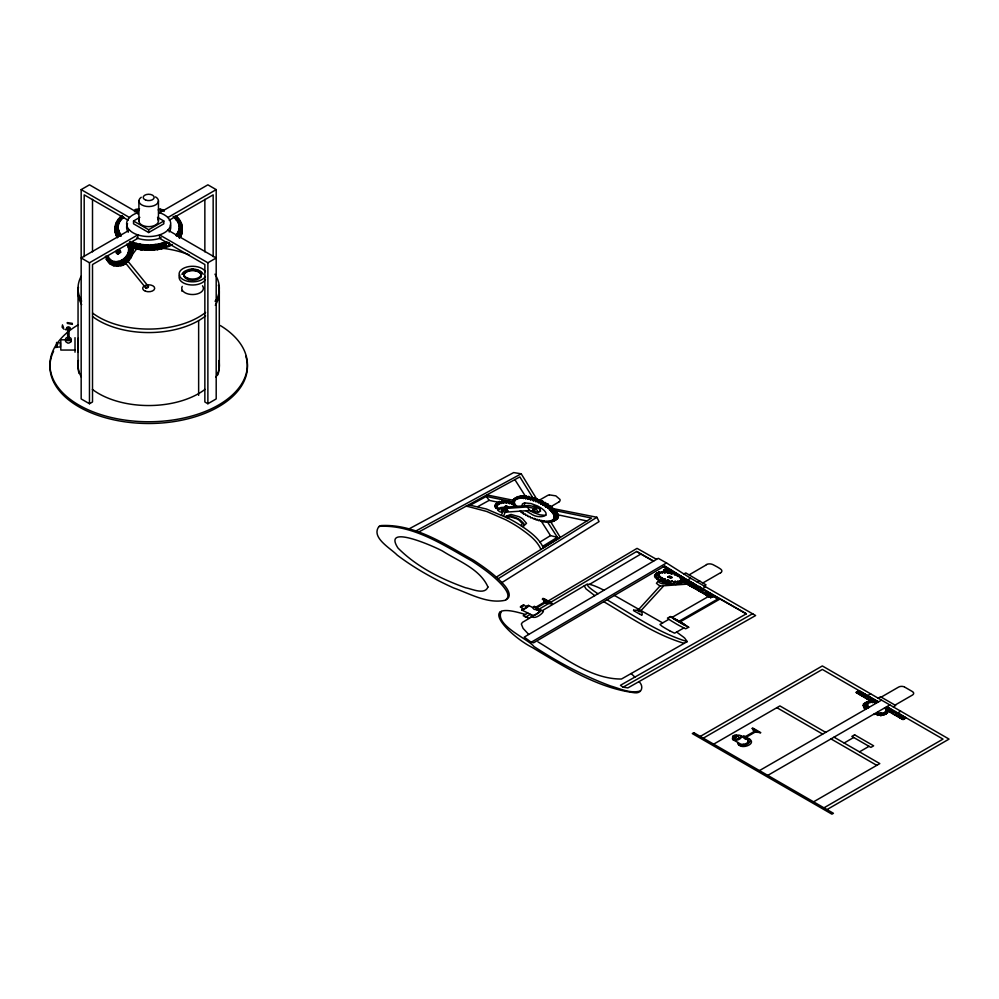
<?xml version="1.0" encoding="UTF-8"?>
<svg xmlns="http://www.w3.org/2000/svg" width="999" height="999" viewBox="0 0 999 999"><rect width="100%" height="100%" fill="white"/><g stroke="black" fill="none" stroke-linecap="round" stroke-linejoin="round"><path stroke-width="1.5" d="M78.059 290.784L78.034 366.496A70.642 40.784 0 0 0 79.083 373.489M158.454 220.916L158.454 200.911M78.147 347.54L78.147 352.197L78.297 338.149M540.134 509.977L539.922 509.278M543.406 611.488C541.495 614.984 532.942 620.429 531.368 615.409A11.001 6.356 0 0 1 531.705 615.047M69.043 328.609L67.632 328.609L69.043 328.521L69.043 339.011L67.67 338.986L69.043 339.011M62.9 325.911L63.574 327.884M661.65 581.068L662.399 582.267A6.506 3.759 0 0 0 663.111 582.654A8.217 4.745 0 0 0 665.396 583.391L668.656 583.666A1.636 0.937 0 0 0 669.218 583.329L671.028 581.343M544.555 601.997L544.842 601.036L542.27 599.15M523.538 605.232L523.526 605.257A7.817 4.508 0 0 1 521.253 606.768M545.429 602.085L544.967 601.111M520.541 606.967L520.604 606.843A7.842 4.533 0 0 1 522.827 605.431M526.023 510.751L526.848 511.351A33.029 19.068 0 0 0 530.906 513.736C537.937 519.318 554.607 516.783 540.684 507.804A33.192 19.156 0 0 0 537.375 505.919L531.106 503.571L525.124 502.947A3.784 2.185 0 0 0 522.277 504.208L522.115 505.956M513.099 501.935L512.262 501.76L511.988 503.484A2.735 1.573 0 0 1 511.401 504.133L512.075 504.42A4.933 2.847 0 0 1 514.26 504.058L514.41 503.646M516.283 505.444A5.994 3.459 0 0 0 513.861 505.469L514.123 504.832A6.256 3.609 0 0 1 515.172 504.932M512.075 504.42L512.599 503.134A4.371 2.522 0 0 1 513.536 502.897M511.938 501.673A3.759 2.173 0 0 0 510.202 502.322L509.59 503.583A3.759 2.173 0 0 1 511.413 502.959L512.262 501.76M503.121 509.253A4.108 2.373 0 0 1 506.293 509.54L507.48 510.789A1.648 0.949 0 0 1 506.905 511.288A2.847 1.636 0 0 1 505.419 511.613M503.608 515.946L505.744 510.901M509.59 503.583L508.878 503.421L509.453 502.072A2.847 1.648 0 0 0 509.29 501.073L508.616 500.961A2.922 1.686 0 0 0 507.467 501.848L506.131 503.071A3.559 2.06 0 0 0 505.182 502.022L505.756 500.736A3.559 2.06 0 0 1 506.643 501.785L507.492 501.86M508.928 503.346A2.835 1.636 0 0 0 508.753 502.347L509.29 501.073M506.93 503.134A2.91 1.686 0 0 1 508.041 502.247L508.616 500.961M524.637 503.021L524.425 504.433A11.114 6.419 0 0 0 524.912 505.756M501.486 514.96L503.521 510.139M504.757 507.217L505.531 506.206A1.748 1.011 0 0 1 507.217 506.443M506.131 503.071L506.618 501.785M504.17 502.41L504.72 501.136A2.66 1.536 0 0 1 505.007 500.724L505.706 500.736M504.445 501.773L503.833 501.81A4.683 2.71 0 0 0 502.297 500.899L501.66 502.172A4.708 2.722 0 0 1 503.296 503.084L504.12 503.034A2.685 1.548 0 0 1 504.47 501.985L505.007 500.724M503.284 503.084L503.833 501.81M501.523 503.321A3.059 1.773 0 0 1 501.048 502.247L502.26 500.886M501.136 502.11A5.894 3.397 0 0 0 499.3 501.51L498.663 502.809A5.819 3.359 0 0 1 500.786 503.484L501.111 502.747M498.151 509.815L498.126 508.479M499.013 503.783L498.813 504.233A6.394 3.696 0 0 0 496.466 503.821L497.04 502.547A6.419 3.709 0 0 1 498.314 502.697M495.154 505.144A6.156 3.559 0 0 1 497.577 505.244L497.739 504.87M662.025 581.118L662.637 582.242A6.881 3.971 0 0 0 665.571 583.291L668.306 583.591M679.657 621.578L671.241 616.858A7.905 4.558 0 0 0 670.516 616.558L667.444 618.094L669.879 619.979A96.94 55.969 0 0 0 671.328 620.903L676.71 624.138A180.095 103.971 0 0 0 679.582 625.749L685.052 628.533A5.844 3.372 0 0 0 685.701 628.783L688.736 627.235L679.432 621.216M498.876 508.728L498.464 508.441A5.857 3.384 0 0 1 496.116 508.466L496.241 507.18M495.404 505.606L494.93 506.643A5.22 3.009 0 0 1 497.177 506.418M496.466 503.821L497.04 502.547M495.079 505.307L496.203 503.846M670.167 616.608L687.774 626.985A6.281 3.634 0 0 0 688.411 627.235L688.673 627.285M537.949 641.882C562.862 656.693 590.884 679.27 621.478 679.02L687.225 641.62L684.652 638.061A73.864 42.645 0 0 0 683.353 636.987L676.673 632.08M741.146 737.512L740.396 738.486A7.118 4.108 0 0 1 738.199 739.76L736.101 740.247A3.322 1.923 0 0 1 733.179 739.847A3.322 1.923 0 0 1 732.542 738.161A5.332 3.072 0 0 1 732.841 737.474A1.748 1.011 0 0 1 732.754 736.513L732.879 736.251A3.496 2.023 0 0 1 734.315 735.426L734.74 735.314A1.748 1.011 0 0 1 736.613 735.439L738.661 736.675A1.748 1.011 0 0 1 738.86 737.712M748.251 741.62L747.502 742.594A7.118 4.108 0 0 1 745.304 743.868L743.206 744.342M750.037 741.533L748.563 743.268A10.202 5.894 0 0 1 746.465 744.48L742.894 745.404A4.708 2.722 0 0 1 738.748 744.842A4.708 2.722 0 0 1 737.849 742.444M62.5 324.85L62.113 327.197L63.849 329.146M733.041 736.5L733.104 736.4A2.847 1.648 0 0 1 734.565 735.564L734.74 735.514A1.449 0.837 0 0 1 736.613 736.563M735.002 737.462A2.847 1.648 0 0 1 736.413 736.65L736.488 736.525M736.763 736.65L736.65 736.775A3.496 2.023 0 0 1 735.214 737.599L735.002 737.662M738.923 737.737L738.736 737.974A3.496 2.023 0 0 1 737.299 738.81L736.675 738.948A1.698 0.987 0 0 1 735.014 738.785L732.966 737.549M523.763 605.207L526.96 606.83A9.515 5.495 0 0 1 524.475 608.466L523.576 608.866L520.354 606.955A9.865 5.694 0 0 1 522.802 605.357L523.726 604.957M659.877 580.394A2.01 1.161 0 0 0 658.341 580.831L659.04 582.305A6.693 3.859 0 0 0 659.565 582.642L660.626 583.166A11.001 6.344 0 0 0 663.011 583.928L671.353 583.828M124.176 261.151L125.986 258.778M131.418 251.636L135.939 245.679M118.232 264.36A5.145 4.096 -39.1 0 0 125.812 263.162L137.675 247.552M70.717 341.845L69.218 342.932A2.423 2.248 0.1 0 1 67.695 343.007L66.109 341.983A2.647 1.311 25.6 0 1 66.059 340.11M603.97 590.247C588.174 582.042 579.32 581.555 597.964 593.768M655.107 574.837L656.842 572.852A11.376 6.568 0 0 0 659.328 573.913M654.52 575.799L656.268 573.826A10.002 5.782 0 0 1 659.14 574.238M658.016 572.802L659.24 571.903A12.637 7.305 0 0 1 661.962 572.864L662.699 572.789M659.165 575.137A4.92 2.835 0 0 0 659.278 575.374A6.319 3.646 0 0 0 656.743 575.299L655.257 577.659A12.175 7.03 0 0 0 657.517 578.159M655.257 577.659L657.017 575.674A11.763 6.793 0 0 0 659.989 576.273L660.464 576.685M660.963 572.439L662.374 571.665A10.202 5.882 0 0 1 664.622 572.764L665.534 572.827A2.173 1.249 0 0 1 665.297 571.84M658.828 575.324L659.128 574.987A12.937 7.468 0 0 1 656.256 574.113L654.507 576.098A12.2 7.043 0 0 0 654.932 576.261L655.681 576.523M659.065 577.372L656.768 579.008L659.065 577.372A8.492 4.908 0 0 0 661.862 577.647L662.612 578.046A1.836 1.061 0 0 0 661.588 578.508M664.56 572.739L665.933 571.915L668.781 573.264M658.416 580.856L656.43 583.279L658.778 585.202A10.852 6.269 0 0 0 661.163 585.963L687.699 584.103L692.195 586.813M657.292 579.37L657.255 579.345A8.404 4.858 0 0 0 660.077 579.632L661.862 577.634M661.613 578.521L659.69 580.706L660.426 581.056A4.833 2.797 0 0 0 662.762 580.956L663.673 581.293M660.426 581.056L662.225 579.058L661.575 578.758M662.737 580.931L664.535 578.945L665.484 579.308M665.346 579.432L663.548 581.418A1.948 1.124 0 0 0 663.511 582.242L664.347 582.529A2.41 1.386 0 0 0 666.008 582.067L667.007 582.33A3.596 2.073 0 0 0 667.782 583.441C668.456 580.494 672.777 581.356 668.656 583.666M663.486 582.242L665.284 580.257A1.936 1.111 0 0 1 665.309 579.42M637.587 610.651L660.264 585.726M668.144 577.06L668.543 576.773A2.273 1.311 0 0 0 670.379 577.459M664.347 582.529L666.158 580.544A2.398 1.386 0 0 0 667.819 580.094L668.818 580.357L666.808 582.642M667.769 580.057L666.021 582.067M640.172 611.525L663.286 586.301M669.705 582.917L672.252 581.056L671.278 580.894A1.611 0.924 0 0 1 670.429 581.718M670.429 583.029L670.379 583.029A6.806 3.934 0 0 0 672.065 584.215L674.725 582.355A2.398 1.386 0 0 0 674.475 581.331L675.449 581.368L674.837 582.03M674.725 582.355L672.04 584.228M677.759 581.605L678.096 581.243A12.75 7.355 0 0 0 680.856 582.217L681.368 582.092A8.442 4.87 0 0 0 679.445 580.931A3.284 1.898 0 0 0 679.919 580.706A12.338 7.118 0 0 0 682.854 581.43M673.738 583.416A10.589 6.106 0 0 0 675.936 584.465L678.483 582.492A4.845 2.797 0 0 0 677.322 581.343L677.834 581.281M678.483 582.492L675.923 584.477M677.384 583.666A12.975 7.492 0 0 0 679.02 584.178L680.856 582.217M681.368 582.092L679.083 584.165M682.804 581.031L683.578 580.207A9.528 5.507 0 0 1 680.769 579.807M678.084 575.611A1.686 0.974 0 0 1 677.16 576.023L677.859 576.411A7.168 4.146 0 0 1 679.72 576.56L680.656 575.998L686.263 579.245L680.294 583.241M505.993 599.75C511.026 595.566 505.207 588.873 502.247 585.277C493.556 575.686 482.879 568.181 472.127 561.113C443.843 545.317 413.161 524.575 379.595 526.323A6.806 3.934 0 0 0 378.808 526.685C370.941 537.649 390.559 548.226 397.215 555.119C414.597 568.256 433.728 578.97 453.571 587.924C469.655 593.568 487.175 603.983 504.807 600.349A6.706 3.871 0 0 0 505.993 599.75C512.874 596.403 507.142 588.099 503.621 584.403C494.98 574.812 484.328 567.307 473.588 560.239C445.317 544.43 414.573 523.701 381.006 525.586A6.943 4.008 0 0 0 380.207 525.949L378.808 526.685M687.225 641.62C659.14 633.041 632.742 614.897 607.03 599.8M538.449 612.487L538.186 612.699A23.739 13.699 0 0 1 535.414 614.472L533.566 615.322A2.597 1.498 0 0 1 532.867 615.509L521.703 609.989L522.152 609.115A12.912 7.455 0 0 1 522.652 608.666M584.228 585.876L586.001 588.873L594.767 595.654M523.576 526.048L523.926 523.613L520.317 520.092A28.359 16.371 0 0 0 516.72 518.019L510.564 515.946L506.306 516.146L511.026 514.423L519.005 516.695A27.997 16.159 0 0 1 522.589 518.768L526.535 523.326L523.576 526.048A2.585 1.498 0 0 1 522.202 526.436M525.349 614.497C475.387 598.701 506.68 634.34 532.33 647.527C564.085 666.545 597.315 688.074 634.752 692.782C642.207 693.731 643.955 685.739 638.923 681.655M501.298 611.475C494.13 624.999 527.959 638.811 534.003 646.553C558.116 662.262 583.678 675.998 610.701 686.001C620.154 688.686 630.419 693.83 640.359 691.008M501.948 582.542L599.05 521.603L596.915 517.27L551.972 508.379A11.301 6.531 0 0 1 553.946 508.778L551.96 510.576A3.047 1.761 0 0 1 550.724 510.876L550.749 510.914M498.101 578.758L596.915 517.27M543.306 547.789L560.214 537.312L550.736 521.878M496.303 577.11L591.545 518.069L555.819 510.714L553.471 512.187A3.946 2.273 0 0 1 552.035 512.337L552.322 512.712A16.833 9.715 0 0 1 554.408 513.374L557.042 512.325L554.408 513.374M542.707 546.328L557.367 537.275L547.427 521.84A21.791 12.587 0 0 1 546.303 521.103L545.929 521.078A8.666 5.007 0 0 1 546.341 522.077L547.09 521.628M540.034 542.032L550.499 535.614L557.367 537.275M552.922 521.291L552.122 521.778A16.508 9.528 0 0 0 550.911 520.654M557.667 518.593L555.344 519.992A17.42 10.052 0 0 1 553.309 519.305M557.005 519.23L553.558 521.291A18.919 10.927 0 0 0 552.147 520.167M558.354 515.209L555.993 516.62A9.503 5.482 0 0 1 554.12 516.321M548.051 522.165L551.186 521.603M558.478 516.483L556.131 517.894A12.1 6.993 0 0 1 554.17 517.457M558.241 517.619L555.919 519.018A14.81 8.554 0 0 1 553.896 518.456M554.308 515.159L553.871 515.409A21.129 12.2 0 0 1 555.919 516.296L558.266 514.885L586.9 520.954M546.328 522.077L545.791 522.027A20.742 11.976 0 0 1 544.255 520.941L543.718 520.866A6.494 3.746 0 0 1 544.03 521.803L544.78 521.341M557.879 513.811L555.506 515.234A7.205 4.158 0 0 1 553.746 515.084M554.532 516.408L554.158 516.633A22.303 12.875 0 0 1 556.131 517.594L558.478 516.183L557.592 515.734M756.543 732.017L753.758 731.093M554.67 513.748A5.332 3.072 0 0 1 553.046 513.748L553.796 513.786M542.37 520.866L541.333 521.291L550.499 535.614M555.806 510.689L553.146 511.8A14.136 8.154 0 0 0 551.098 511.263L550.961 511.126M552.322 512.712L553.084 512.262M541.296 521.278L540.958 521.203A16.434 9.49 0 0 1 539.785 520.117L539.185 519.955A3.447 1.998 0 0 1 539.023 520.716L539.872 520.204M535.589 607.33L544.467 602.072M527.772 613.061L523.239 615.746L529.22 618.369M536.625 607.904L545.504 602.647M549.9 602.946L547.027 601.573L547.827 601.186M548.439 600.824L637.062 548.364L656.53 559.353M552.072 507.142A8.779 5.07 0 0 0 550.199 506.893L547.677 508.216A8.804 5.082 0 0 1 549.662 508.566L552.522 507.504L549.937 509.09A2.66 1.536 0 0 1 549.138 509.403L549.55 509.765A11.389 6.568 0 0 1 551.548 510.189L553.958 508.766M538.436 520.554L538.436 520.554A13.836 7.98 0 0 1 537.412 519.468L536.401 519.917A2.61 1.511 0 0 0 536.8 519.28L536.85 519.293M551.098 511.263L553.483 509.852A14.011 8.092 0 0 1 555.531 510.389M551.236 603.896L545.929 602.834M536.688 609.69L538.236 608.678A5.832 3.372 0 0 0 537.499 608.054L537.037 607.729M525.387 617.282L530.332 614.348M537.674 610.014L549.025 603.296M542.857 598.401A2.473 1.424 0 0 1 543.656 598.601L550.736 602.272L636.65 551.473L653.583 561.088M531.855 616.808L522.44 622.377L521.341 624.038L523.076 628.371L528.746 634.452M542.257 610.676L587.225 584.103M589.622 584.303L640.871 554.045L653.433 561.176M520.966 525.624L522.377 523.638L519.243 520.292A22.852 13.187 0 0 0 516.346 518.643L510.501 516.833L507.055 517.644M549.575 509.79L551.972 508.379M505.169 512.2L529.67 510.501L538.386 512.362L540.609 511.051L538.361 507.43L528.833 505.469L501.71 507.442A4.346 2.51 0 0 0 500.549 507.617L499.425 508.079A2.285 1.324 0 0 0 498.926 508.616L498.339 509.977A2.273 1.311 0 0 1 498.826 509.428L499.75 509.028A4.246 2.448 0 0 1 501.123 508.803L527.347 506.918L536.101 508.741L538.361 507.43M543.631 502.697L543.006 502.372A5.544 3.197 0 0 0 542.969 501.411L542.332 501.098A2.91 1.673 0 0 0 541.158 501.448L538.611 502.797A2.86 1.648 0 0 1 539.897 502.497L540.546 502.822A5.532 3.197 0 0 1 540.596 503.771L543.631 502.697A3.646 2.098 0 0 1 545.029 502.485L545.641 502.834A4.108 2.373 0 0 1 545.417 503.683L542.981 505.082L545.991 504.033A4.87 2.81 0 0 1 547.577 503.983L548.164 504.345L545.741 505.756A3.122 1.798 0 0 1 545.242 506.481L545.779 506.843A6.593 3.809 0 0 1 547.527 506.955L550.474 505.919A2.735 1.573 0 0 1 549.912 506.418M550.474 505.919L547.677 508.216M550.474 506.918L558.678 502.11M666.508 562.949L658.279 558.329L524.238 637.1L531.181 642.245L666.508 562.949L690.646 578.259L755.631 615.534L627.896 687.899L623.101 687.175L620.454 685.289L746.403 613.773L704.932 590.122M545.304 506.53L548.201 505.444A6.593 3.809 0 0 1 549.937 505.544M545.779 506.843L548.201 505.444M667.432 572.365L663.536 570.254L666.733 568.381M663.523 570.242L667.357 568.681M667.394 568.656L664.16 570.554L666.033 571.64M666.046 571.753C662.674 570.154 664.098 570.479 667.582 568.756C662.749 574.562 665.009 568.106 669.53 569.817M669.567 569.805L666.308 571.715L667.832 572.614M680.619 576.023L669.929 569.992L666.658 571.903L665.222 571.128M668.718 573.089L667.906 572.602L671.191 570.691M671.628 570.928L667.906 572.602M670.816 573.126L673.151 571.765M671.078 573.563L673.663 572.052M675.399 573.026L673.751 573.651A2.26 1.299 0 0 0 672.077 574.05L671.116 573.788M675.986 573.351L674.7 574.1A1.511 0.874 0 0 1 674.362 574.812L675.274 575.162A3.996 2.31 0 0 1 676.922 575.049M542.994 505.094A4.071 2.348 0 0 0 543.206 504.245L545.641 502.834M543.581 505.444L543.468 505.369A4.845 2.797 0 0 1 545.154 505.394L547.652 504.02M676.885 575.024L677.921 574.45M677.846 575.224L678.558 574.812M679.12 576.485L680.257 575.824M683.915 573.988L685.764 572.914L706.043 584.865L703.97 586.051M681.343 576.386L679.782 577.772A12.013 6.931 0 0 1 682.367 578.271L683.578 577.659M681.505 578.059L682.829 577.285M689.173 574.837L706.643 564.685M682.042 579.383L684.303 578.071M683.566 579.994L685.551 578.833M540.584 503.771L543.006 502.372M541.208 504.095L541.171 504.083A3.609 2.085 0 0 1 542.594 503.896L545.104 502.522M685.764 582.817L689.085 580.869L686.625 579.408L683.266 581.356L690.596 585.601M684.003 581.78L687.362 579.832M687.649 580.007L690.646 578.259M685.014 582.392L688.448 580.494M686.375 583.141L689.735 581.193L693.88 583.616M687.125 583.578L690.484 581.63M687.849 584.028L691.196 582.092M692.007 582.554C685.476 584.515 690.109 586.201 692.856 583.004M690.234 585.377L693.593 583.428M697.277 582.092L699.65 580.719M689.672 585.189L691.258 586.113L694.742 584.14L696.653 585.214L693.306 587.15L690.684 585.664L694.03 583.728L694.742 584.14M692.582 586.738L695.941 584.79M863.561 703.908L867.244 701.673A4.333 2.498 0 0 1 867.669 701.523A10.49 6.056 0 0 1 869.954 702.672A4.221 2.435 0 0 1 870.566 702.559A6.581 3.796 0 0 1 869.617 701.173L868.481 701.847M862.936 705.394L865.371 703.983A5.944 3.434 0 0 1 867.719 704.445M868.418 703.321L868.768 703.109A9.241 5.332 0 0 1 867.232 701.673M867.382 704.32L867.856 704.045A10.627 6.131 0 0 1 865.771 702.772L863.336 704.183A10.327 5.969 0 0 0 864.085 704.72M871.553 701.985L875.698 700.249M865.871 705.856L863.66 707.654L865.896 705.906A3.447 1.986 0 0 1 867.894 705.868L867.107 705.756M873.426 701.423A8.267 4.77 0 0 1 874.799 702.821L877.896 701.51M868.918 707.404L866.096 708.341A7.667 4.421 0 0 1 863.673 707.642M864.972 709.278L867.569 707.754A2.085 1.199 0 0 1 868.868 707.442M873.85 714.235L877.247 713.323A2.26 1.311 0 0 0 877.784 712.362M877.247 713.323L874.113 714.522M876.248 713.973L878.683 712.562A8.267 4.77 0 0 0 880.032 713.973L880.731 714.085L877.634 715.396A8.267 4.77 0 0 1 876.223 713.973M880.731 713.236L881.318 712.899A10.302 5.944 0 0 0 883.228 714.248L883.815 714.223A6.581 3.796 0 0 0 882.866 712.849A4.221 2.435 0 0 0 883.491 712.724A10.49 6.056 0 0 0 885.776 713.873A4.333 2.498 0 0 0 886.213 713.723L887.462 712.899A8.729 5.032 0 0 1 885.027 712.05L884.964 712.087M877.634 715.396L880.019 713.973M886.4 710.252L889.634 708.291M886.937 712.075L888.086 711.413A5.944 3.434 0 0 1 885.738 710.951M879.47 714.822A10.714 6.181 0 0 0 880.781 715.659L883.216 714.248M883.815 714.223L880.818 715.659M882.604 714.984L885.788 713.873M886.213 713.723L883.778 715.122A4.333 2.498 0 0 1 883.353 715.284L883.353 715.284M129.495 230.082L81.169 257.979L89.473 262.774L137.8 234.877L137.8 238.374L92.507 264.523L92.507 401.985L89.473 403.733L81.169 398.926L81.169 189.623L89.473 184.827L137.8 212.725L137.8 214.036M157.517 217.357L163.824 221.004L163.824 223.801L148.676 232.542L133.529 223.801L133.529 221.004L139.848 217.357M159.565 212.725L207.879 184.827L216.196 189.623L216.196 398.926L207.879 403.733L204.857 401.985L204.857 264.523L159.565 238.374L159.565 234.877L207.879 262.774L216.196 257.979L167.869 230.082M167.869 217.52L216.196 189.623M133.529 221.004L148.676 229.745L163.824 221.004M169.206 220.242L213.162 194.855L213.162 256.643M538.561 500.312L535.526 501.473L536.138 501.723A2.572 1.486 0 0 1 537.112 501.223L537.737 501.498A7.492 4.321 0 0 1 538.099 502.559L541.158 501.461M539.935 502.522L542.332 501.098M540.546 502.822L542.981 501.411M697.477 585.739L693.443 587.262L694.143 587.674C696.091 582.792 706.593 589.835 699.05 590.509L693.806 587.986M702.996 582.892L720.554 572.739M694.143 587.674L695.566 588.473L698.913 586.525M696.253 588.873L699.612 586.95M695.566 588.473L696.765 589.198L700.099 587.275M696.852 589.248L698.401 590.122L701.748 588.186M698.925 590.446L705.569 587.025M701.635 592.02L700.911 591.62L704.382 589.747L704.969 590.097L701.498 591.945L703.97 593.394L707.292 591.47M703.97 593.394L703.333 593.044L706.755 591.158M700.274 736.413L822.339 665.946L949.05 739.098L826.985 809.577M703.296 738.161L822.339 669.43L859.689 691.008L856.518 692.844L859.277 690.759M713.673 744.155L779.907 705.918L825.698 732.367M742.257 736.65L743.768 735.776L747.751 738.074L745.966 739.123M754.282 730.706L753.683 731.056L752.172 728.358M745.279 736.65L754.32 731.43M746.253 737.212L755.306 731.992M855.868 692.457L859.04 690.621M860.576 691.508L856.692 692.944L859.877 691.108L861.787 692.22L858.616 694.055L857.654 693.493L860.826 691.658M858.953 694.243L862.137 692.407M860.164 694.942L863.348 693.106M860.589 695.192L863.76 693.356M862.025 696.016L865.196 694.18M862.512 696.303L865.683 694.467M864.16 697.252L867.332 695.416M867.631 695.591L870.653 693.843M864.709 697.564L867.881 695.729M866.52 698.613L869.704 696.79M867.132 698.963L870.304 697.127M869.754 700.474L872.926 698.651M871.228 701.323L874.4 699.5M875.024 699.862L871.79 701.66L869.105 700.112L872.289 698.276L878.521 701.872M878.121 698.151L880.544 696.753L895.691 705.494L893.268 706.892M881.205 697.127L898.601 687.087A4.283 2.473 0 0 1 904.058 686.8M874.487 702.409L876.96 700.973M876.348 702.11L877.634 701.36M759.477 770.591L881.543 700.124M767.781 775.386L889.847 704.919M884.59 708.041L887.449 707.03M885.339 708.528L887.549 707.255M886.288 708.766L888.373 707.554M895.029 705.107L912.412 695.067A4.283 2.473 0 0 0 912.924 691.92M887.124 710.514L890.309 708.678L887.187 710.551M890.933 709.04L887.761 710.876L886.538 710.177M889.222 711.725L892.407 709.889M891.845 713.236L895.029 711.4M892.444 713.586L895.628 711.75M844.13 743.006L853.695 737.474M894.28 714.635L897.452 712.799M897.701 712.949L900.723 711.201M894.829 714.959L898.001 713.124M896.465 715.908L899.649 714.073M896.952 716.183L900.136 714.347M898.401 717.02L901.573 715.184M898.813 717.257L901.985 715.421M900.024 717.956L903.196 716.121M906.068 717.769L902.459 719.367L905.643 717.532L943.006 739.098L823.963 807.829M902.971 719.655L906.293 717.906M859.477 751.86L869.043 746.328M813.586 801.835L879.807 763.598L834.003 737.162M536.538 501.473L540.222 500.112A7.468 4.308 0 0 1 540.521 501.161M539.797 499.937L547.327 495.616A4.808 2.772 0 0 1 549.075 494.967M537.787 501.523L540.222 500.112M708.865 592.419C698.913 592.482 712.324 600.062 714.21 595.791M703.333 593.044C705.007 595.891 709.302 591.296 712.087 594.38L708.803 596.266L710.926 597.639L706.256 594.792M707.367 595.404L710.639 593.493M711.051 593.781L707.304 595.392M668.893 619.305L659.952 624.45L661.8 626.073A98.988 57.155 0 0 0 669.58 630.694M672.215 617.307L708.591 596.391M709.889 596.94C716.583 591.758 710.439 597.077 708.279 596.028M746.228 613.873L713.348 595.204L710.102 597.065L708.653 596.353M713.973 595.604L710.739 597.464L708.778 596.428L709.765 597.04M532.829 498.339A15.147 8.754 0 0 0 531.78 497.152L529.258 498.513A15.297 8.829 0 0 1 530.394 499.725L531.006 499.9A3.372 1.948 0 0 1 531.443 499.138L532.08 499.35A12.55 7.243 0 0 1 532.954 500.511L535.764 499.263M533.603 500.749A2.76 1.598 0 0 1 534.265 500.112L537.4 498.963A9.815 5.669 0 0 1 537.962 500.074M534.365 500.137L537.4 498.963M679.258 621.116L717.944 598.925L713.523 596.191M680.356 621.753L720.042 599M683.84 627.984L674.712 633.129A3.921 2.26 0 0 1 674.025 632.916L669.542 630.719M530.432 499.737L534.565 497.964A12.45 7.18 0 0 1 535.377 499.125M532.13 499.363L534.565 497.964M530.169 497.527A17.383 10.04 0 0 0 529.52 496.903L528.459 496.403L526.61 497.889A17.895 10.327 0 0 1 527.922 499.1L528.508 499.238A4.471 2.585 0 0 1 528.683 498.364L531.78 497.152M527.959 499.1L528.558 498.726M521.728 497.24A21.691 12.525 0 0 1 523.351 498.389L523.751 498.164M527.572 496.915L525.949 496.016L524.1 497.465A20.092 11.601 0 0 1 525.561 498.651L526.048 498.376M526.66 497.902L529.083 496.528M623.101 687.175L752.759 613.648M514.46 502.272A22.178 12.812 0 0 1 513.536 501.785L512.674 502.172A10.052 5.794 0 0 1 514.46 502.559M521.678 498.114L521.79 498.314A10.577 6.106 0 0 1 521.191 497.215L523.613 495.841L525.087 496.503M524.15 495.866L521.266 497.215M513.773 503.009L512.986 503.459A7.68 4.433 0 0 1 514.672 503.696M524.1 497.465L526.535 496.091M518.106 496.528L514.722 498.314A20.055 11.576 0 0 1 516.67 499.175M514.56 498.576L513.711 499.05A17.895 10.327 0 0 1 515.671 499.812M518.344 498.626L518.256 498.551A15.784 9.116 0 0 1 517.257 497.452L520.691 496.341M513.848 499.5L513.036 499.95A15.347 8.866 0 0 1 514.96 500.586M517.307 497.452L520.092 496.028M512.687 500.998L513.474 500.561M517.669 497.39L517.644 497.39A22.49 12.987 0 0 1 519.517 498.426L519.93 498.376A13.249 7.642 0 0 1 519.093 497.24L521.515 495.879L522.789 496.316M519.155 497.227L522.002 495.854M477.909 506.568L489.173 500.362L498.476 502.322M470.442 505.082L486.301 496.428L508.491 500.986M418.306 532.255L519.855 476.898L533.091 498.214M415.484 531.218L521.216 473.801L536.563 498.801M408.853 528.995L513.673 472.577L521.216 473.801M499.038 504.12L499.35 503.983A4.008 2.31 0 0 1 498.164 502.972M67.632 328.609L67.67 338.986M671.216 577.547L670.379 577.572M668.656 576.535L669.58 576.485M538.723 610.551L539.485 610.252A4.495 2.597 0 0 1 540.309 610.014L543.294 611.201M533.179 509.365L534.952 510.114M498.663 502.809L499.3 501.51M684.19 643.344C655.344 634.889 629.645 616.883 603.771 601.698M500.786 503.496L501.51 503.334M736.413 736.625A2.847 1.648 0 0 1 734.964 737.462L734.59 737.749A1.698 0.987 0 0 1 732.929 737.574M641.97 615.122L641.383 614.947A18.606 10.739 0 0 1 640.059 614.323M503.134 509.253L501.86 509.715A1.711 0.987 0 0 0 501.486 510.214M536.475 609.752L534.04 609.303L532.542 607.679M533.404 506.418L535.264 506.53A7.018 4.058 0 0 1 536.513 506.918L537.162 507.192M531.63 616.445L531.068 616.408M666.47 582.742L664.847 582.529M549.5 494.892L555.844 495.866L559.977 499.438A5.295 3.059 0 0 1 558.741 502.135M528.446 605.444L532.479 607.355L534.228 606.455M538.149 608.803L538.111 608.803A3.197 1.848 0 0 1 537.162 608.503L536.95 608.428A14.186 8.192 0 0 1 534.727 607.205A4.633 2.672 0 0 1 534.003 606.63L534.015 606.618M755.406 731.518L757.254 731.305M755.581 731.992L757.979 731.718M681.53 582.879L685.102 582.554M67.195 322.59L72.39 323.376M67.308 323.426L72.427 324.375M869.642 701.173L870.241 701.148A10.302 5.944 0 0 1 872.152 702.484L872.914 702.534M505.307 511.875L507.467 511.263A1.686 0.974 0 0 0 507.729 510.589L507.692 510.464M521.328 498.314L521.353 498.314A22.515 12.999 0 0 0 519.58 497.215M677.759 582.504L677.809 582.504A10.514 6.069 0 0 1 675.436 581.368M504.458 501.998L505.107 502.01M548.451 522.165L548.476 522.165A11.176 6.456 0 0 0 547.702 521.116L548.164 521.091A22.403 12.937 0 0 0 548.601 521.353L549.275 521.74M66.483 339.81L60.802 339.81L60.802 350.05L75.012 350.05M881.268 712.899L880.594 712.861A3.921 2.26 0 0 1 880.768 714.085M757.279 731.805L758.229 731.867M756.168 732.23L759.203 732.429M523.339 498.389L523.888 498.439A8.142 4.695 0 0 1 523.513 497.39M673.863 582.255L673.925 582.255A6.868 3.959 0 0 1 672.227 581.068M508.029 502.235L508.766 502.347M468.581 504.845L486.401 509.015L509.178 518.731A156.793 90.522 0 0 1 520.017 525.012C528.946 531.143 538.898 537.649 543.369 547.939M546.915 602.459L546.965 602.472A5.12 2.96 0 0 0 546.191 601.972L545.529 601.435M546.54 602.934L549.338 603.346M551.947 603.433L544.83 599.65M546.828 602.572L546.653 602.522A7.18 4.146 0 0 1 545.491 601.947M633.616 610.227L633.641 610.239A2.56 1.474 0 0 1 634.14 610.401M525.549 498.651L526.148 498.751A6.069 3.509 0 0 1 526.023 497.777M543.943 521.79L543.581 521.728A18.806 10.864 0 0 1 542.082 520.604L541.508 520.491M666.308 571.99L668.393 573.201L667.757 573.089A6.556 3.784 0 0 0 666.183 571.965L665.184 571.316M486.825 494.905L512.949 500.212M509.415 502.147L510.227 502.335M509.365 501.173L511.85 501.685M878.633 712.549L877.934 712.387M874.824 702.834L875.636 703.034A2.26 1.311 0 0 1 876.16 702.06M531.181 642.245L533.603 642.782L664.735 565.996L683.653 577.709M670.379 572.727L669.555 572.539A1.486 0.862 0 0 0 668.781 573.264M521.728 610.002L522.027 610.002A2.76 1.586 0 0 0 522.702 609.815L524.537 608.965A26.299 15.185 0 0 0 527.335 607.167L527.609 606.967A13.611 7.855 0 0 0 528.346 606.331L528.846 605.531M671.178 573.813L671.241 573.826A3.422 1.973 0 0 0 670.341 572.739M511.401 502.947L512.05 503.146M70.43 339.947L70.604 339.997A2.647 1.523 -27.3 0 1 70.904 341.858M666.158 580.544L665.346 580.282M532.942 500.511L533.603 500.749M556.143 512.862L557.704 513.474L555.332 514.885A19.243 11.114 0 0 0 553.259 514.098M535.014 518.668L534.977 518.656A11.201 6.469 0 0 0 535.776 519.705M534.865 518.618L533.903 518.906A2.198 1.274 0 0 0 534.39 518.444L534.44 518.469M533.179 518.756L533.179 518.756A8.741 5.045 0 0 1 532.592 517.757L532.417 517.669M557.03 514.323L558.266 514.885M531.068 517.869L531.143 517.907A2.135 1.236 0 0 0 531.755 517.657M530.606 517.669L530.569 517.657A6.581 3.796 0 0 1 530.207 516.72L530.069 516.645M518.831 496.578L516.046 497.764A21.641 12.5 0 0 1 517.969 498.713M528.346 516.608L528.546 516.695A2.41 1.386 0 0 0 529.632 516.433M547.552 602.522L545.616 601.635M528.009 516.433L527.971 516.421A4.833 2.785 0 0 1 527.897 515.571L527.897 515.571M640.059 614.335L634.889 611.363A16.021 9.253 0 0 1 633.653 610.476L633.528 610.302M688.661 585.039L687.886 584.665M691.133 586.475L689.922 585.776M514.248 504.045L514.747 504.32A3.209 1.848 0 0 1 513.386 505.119L513.836 505.444M536.85 609.59L539.585 611.001L539.16 611.85A12.375 7.143 0 0 1 538.449 612.487M614.435 595.454L662.649 622.901M527.36 515.284L527.36 515.284A3.097 1.786 0 0 1 526.098 515.422L525.949 515.347M512.837 502.534L512.949 502.597A21.404 12.363 0 0 0 514.585 503.396M547.027 601.573L544.043 599.75A4.995 2.885 0 0 1 543.044 598.913A5.757 3.322 0 0 1 543.556 599.138L544.043 599.75M688.149 584.765L689.797 585.701M542.594 503.896L543.219 504.245M702.547 588.711L704.382 589.747M514.635 501.261L513.748 500.736A22.428 12.95 0 0 1 512.924 500.187M525.624 515.159L525.561 515.122A3.521 2.035 0 0 1 525.661 514.348M699.213 590.634L701.036 591.67M691.258 586.113L700.411 591.57L688.299 584.59M687.037 584.165L687.936 584.315M513.424 501.723L512.649 501.273M663.511 566.72L666.583 568.468M663.361 566.808L666.42 568.556M713.336 596.303L717.944 598.925M664.21 570.716C667.619 572.614 662.549 569.717 664.685 570.904M698.963 590.971L698.264 590.571M698.563 590.709L708.666 596.44M679.07 621.241L675.174 619.118A20.455 11.813 0 0 0 674 618.568L673.9 618.856A26.274 15.172 0 0 0 674.812 619.492L683.578 624.575A21.241 12.263 0 0 0 684.939 625.224L685.152 625.037A23.214 13.399 0 0 0 684.178 624.35L680.519 622.077M713.323 595.204L710.614 597.39L708.89 596.478L710.189 597.177M710.863 597.614L710.077 597.152M557.679 516.97L558.329 517.357L555.993 518.756A22.652 13.074 0 0 0 554.133 517.732M663.748 570.329L665.771 571.503M682.966 581.331L687.999 584.228M688.898 585.077L692.045 586.987M708.94 596.478L710.376 597.365M693.706 587.961L692.107 587.025M81.169 189.623L129.495 217.52M128.159 220.242L84.191 194.855L84.191 256.643M904.682 687.1L912.399 691.558M665.034 571.041L665.858 571.515M709.34 596.615L708.516 596.103L709.365 596.815M666.857 572.315L665.759 571.653M862.025 692.344L871.965 698.089L868.793 699.924L858.853 694.18M886.825 706.668L893.044 710.264L889.872 712.1L888.086 711.063A9.978 5.769 0 0 0 885.701 710.014L885.589 709.64A3.447 1.986 0 0 0 887.611 709.59L887.599 709.565M903.308 716.183L893.368 710.451L890.196 712.275L900.136 718.019M776.872 707.667L822.676 734.103M830.981 738.898L876.785 765.346M752.871 728.071L760.788 732.642M752.272 728.421L760.189 732.991M754.357 730.756L755.631 731.493M740.471 735.626L742.831 736.987A5.045 2.91 0 0 1 743.518 737.537L744.243 738.273M746.253 738.96L747.577 739.735M733.229 739.809L740.334 743.905A3.322 1.923 0 0 0 743.194 744.305M738.823 744.792C742.469 749.525 757.205 743.543 749.1 738.86A3.884 2.235 0 0 0 747.402 738.298M666.146 571.84L664.397 570.829M707.829 595.966L705.918 594.867M668.718 573.101L667.257 572.29M706.256 595.054L707.105 595.566M709.977 597.127L710.526 597.452M525.162 514.048L525.162 514.048A4.208 2.435 0 0 1 523.738 514.035L523.638 513.986M636.65 551.473L640.871 554.045M664.397 566.208L675.923 573.314M523.264 513.748L523.226 513.723A2.66 1.536 0 0 1 523.576 513.049L523.513 513.011M557.442 518.106L555.519 519.78A22.153 12.787 0 0 0 553.771 518.693M523.126 512.762L523.101 512.737A5.769 3.334 0 0 1 521.528 512.599L521.441 512.537M541.008 610.039L540.159 611.588A19.805 11.439 0 0 1 539.472 612.187L538.686 612.787A34.653 20.005 0 0 1 535.676 614.722L532.529 616.208A4.233 2.448 0 0 1 531.73 616.433M547.527 506.955L548.064 507.33A2.685 1.548 0 0 1 547.502 507.829M521.053 512.275L521.053 512.275A2.21 1.274 0 0 1 521.54 511.763M550.736 602.272L551.71 603.096M521.228 511.413L521.203 511.388A7.343 4.246 0 0 1 519.83 511.188M631.131 673.526L634.877 677.097M504.458 507.242L505.319 506.181A2.423 1.399 0 0 1 507.492 506.505L507.979 506.98M633.616 610.426L633.953 610.451A5.844 3.372 0 0 1 640.396 611.151A5.844 3.372 0 0 1 641.633 614.872M129.158 246.491A5.869 4.683 -39.2 0 0 128.721 246.765L127.148 244.842A5.869 4.683 -39.2 0 1 129.92 243.793A14.136 11.264 -39.2 0 1 123.751 261.626A14.136 11.264 -39.2 0 1 106.231 259.003A5.869 4.683 -39.2 0 1 108.404 256.88M129.67 248.476L128.109 246.553A5.869 4.683 -39.2 0 0 130.282 244.443L131.843 246.353A5.869 4.683 -39.2 0 1 130.494 247.864M130.207 251.348L128.646 249.438A5.869 4.683 -39.2 0 0 131.269 247.927L132.83 249.85A5.869 4.683 -39.2 0 1 130.682 251.186M129.745 254.445L128.172 252.535A5.869 4.683 -39.2 0 0 130.994 251.798L132.555 253.709A5.869 4.683 -39.2 0 1 129.745 254.445A11.251 8.966 -39.2 0 1 118.931 263.486A5.869 4.683 -39.2 0 1 117.72 266.109L116.159 264.186A5.869 4.683 -39.2 0 0 117.37 261.563L118.931 263.486M106.231 259.003L108.154 261.563A5.869 4.683 -39.2 0 0 109.565 261.201M127.335 260.514L148.576 286.613M124.376 261.401L125.1 262.287M124.9 262.25L146.229 288.461M118.394 264.211L119.106 265.097M667.782 576.735L669.73 576.236A4.995 2.885 0 0 1 671.528 576.823L672.252 577.534L671.34 577.934A3.959 2.285 0 0 1 667.856 576.76M868.556 706.967L868.581 706.992A7.667 4.421 0 0 1 866.108 706.231M486.301 496.428L489.173 500.362M556.793 511.963L556.818 512A16.883 9.753 0 0 0 554.882 511.338M534.665 510.152L534.215 510.539A2.198 1.274 0 0 1 533.004 509.915M527.347 506.918L529.67 510.501M514.86 479.62L525.474 496.291M536.101 508.741L538.386 512.362M887.549 709.452L887.399 709.203A7.667 4.421 0 0 0 884.927 708.441M753.483 729.12L754.382 730.769M540.946 549.438C536.825 539.972 527.859 533.803 519.717 528.009A158.404 91.446 0 0 0 505.619 519.73L486.7 511.463L468.169 506.543A38.387 22.153 0 0 0 466.009 506.243M867.756 705.381L867.769 705.406A9.978 5.769 0 0 1 865.384 704.345L862.949 705.756A10.427 6.019 0 0 0 864.622 706.543M544.717 599.088L544.954 600.349M544.105 600.574L544.255 601.435M219.305 292.757L219.33 366.496M207.879 262.774L207.879 403.733M204.857 199.325L204.857 251.848M198.639 320.617L198.639 395.342M181.393 227.035L181.393 223.364A12.65 7.305 0 0 1 178.746 224.263M181.181 225.25L181.181 222.802A12.65 7.305 0 0 0 178.122 222.652M180.906 232.405L180.906 236.064A12.65 7.305 0 0 0 180.107 235.702M179.608 236.688A12.65 7.305 0 0 0 180.632 236.626L180.632 232.954A12.65 7.305 0 0 1 177.56 232.992M180.282 223.476L180.282 221.029A12.65 7.305 0 0 1 177.847 222.103M179.945 222.939L179.945 220.492A12.65 7.305 0 0 0 176.885 220.554M179.545 238.361L179.545 234.69A12.65 7.305 0 0 0 177.235 233.529M173.102 216.721A12.65 7.305 0 0 1 176.036 216.209A33.417 19.293 0 0 1 179.146 235.227L179.146 237.675M178.684 221.241L178.684 218.793A12.65 7.305 0 0 1 176.498 220.042M178.222 220.729L178.222 218.282A12.65 7.305 0 0 0 175.2 218.569M176.598 219.143L176.598 216.696A12.65 7.305 0 0 1 174.7 218.082A30.519 17.62 0 0 1 175.949 235.215M176.036 216.209L176.036 219.88M169.555 243.581L169.555 246.029A12.65 7.305 0 0 0 168.931 244.905M166.246 241.708L166.246 245.379A12.65 7.305 0 0 0 168.769 246.391L168.769 242.72A12.65 7.305 0 0 1 166.246 241.708A30.519 17.62 0 0 1 132.717 242.32A12.65 7.305 0 0 1 130.32 243.419L130.32 247.078A12.65 7.305 0 0 0 132.717 245.991A30.519 17.62 0 0 0 166.246 245.379M160.477 211.688L160.477 209.241A12.65 7.305 0 0 1 160.352 211.014A30.519 17.62 0 0 1 161.251 211.239M148.676 229.745L148.676 232.542M138.911 200.924L138.911 221.091M132.717 242.32L132.717 245.991M129.583 242.27L129.483 246.753A33.417 19.293 0 0 0 172.427 244.543M121.965 218.144L121.965 215.697A12.65 7.305 0 0 0 123.714 217.158A30.519 17.62 0 0 0 120.867 234.553A12.65 7.305 0 0 0 118.681 235.789M120.18 217.22L120.18 219.668M119.668 220.167L119.668 217.72A12.65 7.305 0 0 0 121.703 219.043M118.606 232.779L118.606 230.332A12.65 7.305 0 0 0 115.959 231.219L115.959 234.89M118.456 233.441L118.456 229.77A12.65 7.305 0 0 1 115.459 229.395L115.459 233.067A12.65 7.305 0 0 0 116.446 233.242M118.219 219.368L118.219 221.815M117.82 222.352L117.82 219.905A12.65 7.305 0 0 0 120.13 221.054M116.733 224.076L116.733 221.641A12.65 7.305 0 0 1 119.793 221.591M116.458 224.638L116.458 222.19A12.65 7.305 0 0 0 119.006 223.177M115.759 227.66L115.759 223.988A12.65 7.305 0 0 1 118.794 223.726M115.597 227.01L115.597 224.563A12.65 7.305 0 0 0 118.344 225.349M92.507 199.325L92.507 251.848M89.473 262.774L89.473 403.733M75.012 337.674L75.012 352.197M56.631 342.395L56.631 347.477M538.973 500.074A2.66 1.536 0 0 1 539.547 499.825M554.445 520.804A19.68 11.364 0 0 1 552.422 520.004M551.735 521.865A22.29 12.875 0 0 1 550.287 521.153L549.45 520.966A13.861 8.004 0 0 1 550.424 522.065M541.495 520.491A4.745 2.735 0 0 1 541.57 521.341M515.909 499.625A20.455 11.813 0 0 1 514.448 498.476M553.234 521.428A21.404 12.35 0 0 1 551.261 520.541M515.122 500.374A21.891 12.637 0 0 1 513.523 499.263M516.982 499.038A18.407 10.627 0 0 1 515.709 497.877M534.952 500.362A9.878 5.707 0 0 1 535.526 501.461M548.151 504.345A3.159 1.823 0 0 1 547.664 505.082M497.215 506.043A6.144 3.546 0 0 1 495.017 505.457M496.091 504.083A5.195 2.997 0 0 0 497.877 504.907A4.995 2.885 0 0 0 497.577 505.244M516.595 505.756A4.233 2.448 0 0 1 514.66 506.281M495.029 506.968A6.406 3.696 0 0 0 497.415 507.255A5.994 3.459 0 0 0 497.577 507.517L497.652 507.629A4.008 2.31 0 0 0 495.779 508.154M503.209 510.314A1.336 0.774 0 0 1 505.419 510.327M498.314 509.965A2.398 1.386 0 0 0 498.476 510.839L499.999 511.825A5.644 3.259 0 0 0 502.597 512.312M538.798 508.154A7.48 4.321 0 0 1 539.86 509.165M529.97 510.564A32.68 18.869 0 0 0 533.703 512.637L540.022 514.86L545.092 515.372A4.958 2.86 0 0 0 546.003 515.247M515.134 506.218A4.708 2.71 0 0 1 515.959 506.231M512.687 500.998A12.662 7.318 0 0 1 514.56 501.51M553.109 519.505A20.867 12.05 0 0 1 554.695 520.616M501.773 509.977A2.123 1.224 0 0 1 503.583 509.24M503.059 511.263A2.473 1.424 0 0 1 501.785 510.364M506.568 509.64A2.31 1.336 0 0 1 507.542 510.439M502.947 511.513A2.772 1.598 0 0 1 501.436 510.489M497.639 509.552A2.96 1.711 0 0 1 498.851 508.816M505.644 516.92A2.572 1.486 0 0 1 506.293 516.146M532.954 509.44A1.361 0.787 0 0 1 534.265 510.177M218.943 362.287A70.642 40.784 0 0 1 217.819 374.862M218.381 285.115A70.642 40.784 0 0 1 215.309 305.319M205.607 315.934A70.642 40.784 0 0 1 92.57 316.558M81.643 304.633A70.642 40.784 0 0 1 78.459 287.337M215.522 300.437A68.506 39.548 0 0 1 215.135 301.386M214.972 274.188A70.642 40.784 0 0 1 216.109 300.449M205.607 312.437A70.642 40.784 0 0 1 92.57 313.062M81.643 301.136A70.642 40.784 0 0 1 81.256 276.111M138.411 247.927A70.642 40.784 0 0 1 140.934 247.74M153.746 247.602A70.642 40.784 0 0 1 189.036 254.807M181.781 291.121A10.852 6.269 0 0 1 181.955 290.484M202.535 285.789A10.852 6.269 0 0 1 193.119 294.53A10.852 6.269 0 0 1 182.243 286.376M183.916 276.161A8.704 5.02 0 0 1 193.469 270.642A8.704 5.02 0 0 1 200.874 277.16M181.955 274.35A10.852 6.269 0 0 1 184.902 271.216M191.458 269.405A10.852 6.269 0 0 1 193.694 269.405M197.839 270.167A10.852 6.269 0 0 1 203.197 274.35M205.407 276.411A13.462 7.767 0 0 1 184.678 280.344A13.462 7.767 0 0 1 184.678 267.757A13.462 7.767 0 0 1 205.407 271.691M205.407 279.583A13.462 7.767 0 0 1 188.486 284.64A13.462 7.767 0 0 1 179.745 274.875M183.092 274.188A10.852 6.269 0 0 1 184.902 272.802M158.666 212.45A22.053 12.737 0 0 1 165.959 231.718A22.053 12.737 0 0 1 131.806 232.005A22.053 12.737 0 0 1 138.124 212.625M170.342 224.887A22.053 12.737 0 0 1 169.193 231.98M161.176 237.787A22.053 12.737 0 0 1 136.588 237.949M128.322 232.205A22.053 12.737 0 0 1 127.522 223.701M145.941 288.012A1.498 1.161 -30.1 0 1 145.604 286.638M146.503 285.801A1.498 1.161 -30.1 0 1 147.84 285.814M147.927 285.864A1.511 1.161 -29.6 0 1 146.241 288.124M123.564 261.85A5.145 4.096 -39.1 0 1 118.194 263.399M127.11 260.19A3.909 3.109 -39.1 0 1 125.812 261.538M220.304 325.524A98.726 57.005 0 0 1 217.445 405.656A98.726 57.005 0 0 1 78.621 404.92A98.726 57.005 0 0 1 78.309 324.762M245.816 356.293A98.726 57.005 0 0 1 144.131 423.439A98.726 57.005 0 0 1 53.584 351.173M55.532 347.602A98.726 57.005 0 0 1 57.705 344.355M218.943 360.539A70.642 40.784 0 0 1 215.996 377.123M204.97 389.398A70.642 40.784 0 0 1 92.395 389.398M81.369 377.123A70.642 40.784 0 0 1 78.409 360.539M129.483 243.419A14.136 11.264 -39.2 0 1 125.062 263.711A14.136 11.264 -39.2 0 1 106.793 257.417A5.869 4.683 -39.2 0 1 107.193 257.093M126.598 244.181A11.251 8.966 -39.2 0 1 122.627 259.603A11.251 8.966 -39.2 0 1 108.129 256.044A5.869 4.683 -39.2 0 1 105.345 256.281L106.905 258.192A5.869 4.683 -39.2 0 0 107.343 258.254M128.384 247.402A5.869 4.683 -39.2 0 1 131.169 247.165L132.73 249.076A5.869 4.683 -39.2 0 0 131.356 249.013M128.347 246.316A11.251 8.966 -39.2 0 1 128.721 246.765M113.411 263.686A5.869 4.683 -39.2 0 0 113.087 265.497L111.526 263.574A5.869 4.683 -39.2 0 1 112.238 260.889M115.247 264.26A5.869 4.683 -39.2 0 1 113.836 265.722L112.275 263.811A5.869 4.683 -39.2 0 0 114.211 261.501M111.451 260.477A5.869 4.683 -39.2 0 1 108.978 262.238L110.539 264.161A5.869 4.683 -39.2 0 0 112.275 263.099M107.792 260.914A5.869 4.683 -39.2 0 1 108.404 260.115M109.353 258.591A5.869 4.683 -39.2 0 1 106.593 259.653M129.683 243.569A5.869 4.683 -39.2 0 1 129.308 244.468M128.609 250.374A5.869 4.683 -39.2 0 1 131.156 250.974L132.717 252.897A5.869 4.683 -39.2 0 0 131.531 252.422M119.93 263.311A5.869 4.683 -39.2 0 0 120.954 265.534L119.393 263.624A5.869 4.683 -39.2 0 1 118.369 261.388M116.608 264.435A5.869 4.683 -39.2 0 0 116.883 266.121L115.322 264.211A5.869 4.683 -39.2 0 1 115.16 261.626M110.564 262.375A5.869 4.683 -39.2 0 0 109.952 263.699L108.391 261.775A5.869 4.683 -39.2 0 1 109.915 259.253M118.132 254.258A1.711 1.361 -39.2 0 1 118.369 252.622M119.455 251.885A1.711 1.361 -39.2 0 1 120.904 252.248M117.645 254.245A2.36 1.873 -39.2 0 1 118.382 252.41M169.031 242.595A33.417 19.293 0 0 1 129.483 243.082A12.65 7.305 0 0 1 130.357 241.396M119.143 236.313A33.417 19.293 0 0 1 122.178 215.547M139.523 208.741A33.417 19.293 0 0 0 134.952 209.703A12.65 7.305 0 0 0 135.265 211.463M134.39 211.726A30.519 17.62 0 0 1 138.799 210.614A12.65 7.305 0 0 1 138.873 208.853M181.331 226.848A33.417 19.293 0 0 1 180.632 236.626M178.908 224.812A12.65 7.305 0 0 1 181.893 225.187L181.993 229.433A12.65 7.305 0 0 1 181.081 229.708M180.919 228.696A12.65 7.305 0 0 1 181.893 228.858M181.106 232.068A12.65 7.305 0 0 0 182.055 231.855L182.093 227.61A12.65 7.305 0 0 0 179.196 227.023M181.156 231.044A12.65 7.305 0 0 1 182.093 231.281M182.055 228.197A12.65 7.305 0 0 1 179.108 228.671M179.021 229.233A12.65 7.305 0 0 1 181.756 230.032L181.756 233.691A12.65 7.305 0 0 0 180.881 233.391M178.197 231.531A12.65 7.305 0 0 1 180.744 232.517M162.288 247.377A12.65 7.305 0 0 1 162.412 248.551L162.412 244.88A12.65 7.305 0 0 0 162.1 243.119M137.013 247.252A12.65 7.305 0 0 0 136.888 249.013L137.013 243.581A12.65 7.305 0 0 0 136.888 245.342M120.479 234.028A12.65 7.305 0 0 1 117.407 234.103L117.407 237.774A33.417 19.293 0 0 1 115.297 230.07A12.65 7.305 0 0 1 116.259 229.857M118.207 219.518A12.65 7.305 0 0 1 121.254 219.693M116.109 235.015A12.65 7.305 0 0 1 116.945 234.678M118.207 235.602A12.65 7.305 0 0 1 116.184 235.452L116.184 231.78A12.65 7.305 0 0 0 119.231 231.943M120.13 217.37A12.65 7.305 0 0 1 123.127 217.77M116.209 230.894A12.65 7.305 0 0 1 115.272 230.644M118.157 227.56A12.65 7.305 0 0 1 115.272 226.973M118.244 225.924A12.65 7.305 0 0 0 115.297 226.398L115.372 232.492A12.65 7.305 0 0 1 116.271 232.218M116.471 228.534A12.65 7.305 0 0 1 115.597 228.234M135.876 209.478A12.65 7.305 0 0 1 137.874 210.814M158.217 209.952A12.65 7.305 0 0 1 159.528 209.041A33.417 19.293 0 0 1 164.298 210.24A12.65 7.305 0 0 1 164.048 211.413M161.426 211.351A12.65 7.305 0 0 1 163.574 210.09M181.993 225.774A12.65 7.305 0 0 1 179.171 226.461M180.607 234.403A12.65 7.305 0 0 0 181.606 234.266L181.606 230.594A12.65 7.305 0 0 1 178.571 230.856M179.146 235.227A12.65 7.305 0 0 1 176.099 235.04M176.398 235.951A12.65 7.305 0 0 1 177.073 236.401M171.953 244.805A12.65 7.305 0 0 1 170.105 244.305M133.317 246.853A12.65 7.305 0 0 0 133.067 248.027L133.067 244.355A12.65 7.305 0 0 1 133.566 242.607M129.483 246.753A12.65 7.305 0 0 1 129.995 245.617M121.166 236.164A12.65 7.305 0 0 1 120.155 236.263M118.644 236.476A12.65 7.305 0 0 0 117.07 237.225L117.07 233.554A12.65 7.305 0 0 1 119.505 232.48M115.372 228.821A12.65 7.305 0 0 1 118.194 228.134M157.742 218.893A9.765 5.644 0 0 1 149.163 226.636A9.765 5.644 0 0 1 139.311 219.418M155.532 196.903A9.765 5.644 0 0 1 155.807 204.783A9.765 5.644 0 0 1 142.17 205.12A9.765 5.644 0 0 1 141.246 197.265M736.425 735.401A5.332 3.072 0 0 1 737.599 735.189A3.322 1.923 0 0 1 740.534 735.589A3.409 1.973 0 0 1 741.046 737.499M747.664 739.697A3.409 1.973 0 0 1 748.164 741.595M885.601 711.35A10.627 6.131 0 0 1 887.686 712.624M884.615 712.324A9.241 5.332 0 0 1 886.225 713.711M866.008 702.484A8.729 5.032 0 0 1 868.431 703.333M872.964 702.534A3.921 2.26 0 0 1 872.689 701.298M885.913 707.642A2.085 1.199 0 0 1 884.59 707.941M734.839 737.574A1.449 0.837 0 0 1 732.929 736.463M736.625 735.451A1.748 1.011 0 0 1 736.775 736.513M749.213 738.798A4.845 2.797 0 0 1 749.912 741.508M745.629 739.272A2.685 1.548 0 0 1 744.567 738.249M640.034 611.663A1.786 1.024 0 0 1 638.398 611.201M680.694 578.97A5.232 3.022 0 0 0 680.544 578.658A5.857 3.384 0 0 0 682.979 578.721M680.719 579.045A12.937 7.468 0 0 1 683.553 579.907M658.691 572.027A7.967 4.595 0 0 0 660.576 573.151A3.459 1.998 0 0 0 660.077 573.364A12.575 7.255 0 0 0 657.142 572.639M662.737 572.764A4.458 2.572 0 0 1 661.6 571.678M669.605 581.455A3.609 2.085 0 0 1 668.756 580.357M664.547 578.97A4.858 2.81 0 0 1 662.225 579.033M658.503 576.985A3.247 1.873 0 0 1 660.464 576.723M669.58 576.585A2.285 1.311 0 0 1 671.465 577.26M680.606 580.132A11.701 6.756 0 0 1 683.116 581.193M523.738 605.257A9.828 5.669 0 0 1 521.266 606.843M536.563 607.879A2.285 1.324 0 0 1 535.676 607.417M720.666 572.789A4.683 2.71 0 0 0 721.053 569.455L720.566 569.043A25.425 14.673 0 0 0 719.492 568.306A67.757 39.111 0 0 0 717.045 566.82L713.199 564.76A11.339 6.543 0 0 0 712.562 564.472A5.007 2.897 0 0 0 706.405 564.51M499.825 612.35A4.883 2.822 0 0 1 500.649 611.962M526.411 606.306A8.454 4.883 0 0 1 528.409 605.406M545.953 602.822A7.58 4.383 0 0 1 544.118 601.823M534.253 606.418A7.468 4.308 0 0 1 535.901 607.155M551.048 603.346A4.196 2.423 0 0 1 549.987 602.897M56.631 342.819L56.631 347.028L60.377 347.028L60.377 342.819L56.631 342.844M487.949 587.012C484.752 595.304 471.828 588.823 465.559 587.762C440.934 578.958 416.571 566.733 397.964 548.026C381.418 522.465 437.887 548.164 442.919 551.286C458.516 561.163 480.082 569.043 487.949 587.012M65.434 329.445L66.209 329.608L65.434 329.445M693.818 732.692L692.295 733.566L831.93 814.173L833.441 813.298L693.818 732.692M854.607 734.814L851.847 736.413L870.891 747.402L873.65 745.816L854.607 734.814M903.546 716.32L900.361 718.156L901.323 718.706L904.507 716.87L903.546 716.32M904.769 717.02L901.585 718.855L905.469 717.432L904.769 717.02M701.36 592.332L700.711 591.932L701.36 592.332M131.431 256.78L129.87 254.87A5.869 4.683 -39.2 0 0 127.835 253.484L129.395 255.394A5.869 4.683 -39.2 0 1 131.431 256.78M131.019 257.567L129.458 255.657A5.869 4.683 -39.2 0 1 126.736 255.557L128.297 257.467A5.869 4.683 -39.2 0 0 131.019 257.567M127.672 258.341L126.111 256.418A5.869 4.683 -39.2 0 1 127.46 258.454L129.021 260.364A5.869 4.683 -39.2 0 0 127.672 258.341M128.396 261.039L126.836 259.128A5.869 4.683 -39.2 0 1 124.463 258.204L126.024 260.115A5.869 4.683 -39.2 0 0 128.396 261.039M125.187 260.814L123.626 258.891A5.869 4.683 -39.2 0 1 124.138 261.376L125.699 263.286A5.869 4.683 -39.2 0 0 125.187 260.814M124.925 263.786L123.364 261.875A5.869 4.683 -39.2 0 1 121.578 260.215L123.139 262.125A5.869 4.683 -39.2 0 0 124.925 263.786M122.178 262.587L120.617 260.664A5.869 4.683 -39.2 0 1 120.242 263.349L121.803 265.259A5.869 4.683 -39.2 0 0 122.178 262.587M166.121 247.427L166.121 243.756A12.65 7.305 0 0 0 165.434 242.033L165.434 245.704A12.65 7.305 0 0 1 166.121 247.427M165.26 247.715L165.26 244.043A12.65 7.305 0 0 1 162.974 242.869L162.974 246.541A12.65 7.305 0 0 0 165.26 247.715M161.488 248.788L161.488 245.117A12.65 7.305 0 0 1 159.478 243.781L159.478 247.452A12.65 7.305 0 0 0 161.488 248.788M158.554 247.64L158.554 243.968A12.65 7.305 0 0 1 158.479 245.742L158.479 249.413A12.65 7.305 0 0 0 158.554 247.64M157.517 249.575L157.517 245.904A12.65 7.305 0 0 1 155.819 244.43L155.819 248.102A12.65 7.305 0 0 0 157.517 249.575M154.857 248.227L154.857 244.555A12.65 7.305 0 0 1 154.408 246.303L154.408 249.975A12.65 7.305 0 0 0 154.857 248.227M153.409 250.062L153.409 246.391A12.65 7.305 0 0 1 152.048 244.805L152.048 248.476A12.65 7.305 0 0 0 153.409 250.062M151.061 248.539L151.061 244.867A12.65 7.305 0 0 1 150.237 246.566L150.237 250.237A12.65 7.305 0 0 0 151.061 248.539M149.226 250.25L149.226 246.591A12.65 7.305 0 0 1 148.214 244.917L148.214 248.589A12.65 7.305 0 0 0 149.226 250.25M147.228 248.564L147.228 244.892A12.65 7.305 0 0 1 146.041 246.528L146.041 250.2A12.65 7.305 0 0 0 147.228 248.564M145.042 250.137L145.042 246.478A12.65 7.305 0 0 1 144.393 244.743L144.393 248.414A12.65 7.305 0 0 0 145.042 250.137M143.419 248.326L143.419 244.655A12.65 7.305 0 0 1 141.883 246.179L141.883 249.85A12.65 7.305 0 0 0 143.419 248.326M140.896 249.725L140.896 246.054A12.65 7.305 0 0 1 140.634 244.293L140.634 247.964A12.65 7.305 0 0 0 140.896 249.725M139.698 247.802L139.698 244.143A12.65 7.305 0 0 1 137.837 245.542L137.837 249.213A12.65 7.305 0 0 0 139.698 247.802M136.114 247.028L136.114 243.356A12.65 7.305 0 0 1 133.953 244.618L133.953 248.289A12.65 7.305 0 0 0 136.114 247.028M145.442 291.209A6.019 3.472 0 0 0 154.695 288.436A6.019 3.472 0 0 0 145.904 285.202A6.019 3.472 0 0 0 145.442 291.209M188.224 279.595A8.704 5.02 0 0 0 201.286 275.249A8.704 5.02 0 0 0 188.224 270.891A8.704 5.02 0 0 0 188.224 279.595M187.849 278.271A8.704 5.02 0 0 0 201.274 274.3A8.704 5.02 0 0 0 188.599 269.58A8.704 5.02 0 0 0 187.849 278.271M66.871 340.384A2.822 1.636 0 0 0 71.179 339.048A2.822 1.636 0 0 0 67.02 337.562A2.822 1.636 0 0 0 66.871 340.384M67.47 329.32A1.598 0.924 0 0 0 69.942 328.609A1.598 0.924 0 0 0 67.645 327.734A1.598 0.924 0 0 0 67.47 329.32M67.47 328.621A1.598 0.924 0 0 0 69.942 327.922A1.598 0.924 0 0 0 67.645 327.035A1.598 0.924 0 0 0 67.47 328.621M118.257 253.746A2.36 1.873 -39.2 0 0 120.142 250.299A2.36 1.873 -39.2 0 0 116.371 251.099A2.36 1.873 -39.2 0 0 118.257 253.746M118.506 253.496A1.711 1.361 -39.2 0 0 119.868 250.986A1.711 1.361 -39.2 0 0 117.133 251.573A1.711 1.361 -39.2 0 0 118.506 253.496M118.219 253.022A1.498 1.199 -39.1 0 0 119.48 250.849A1.498 1.199 -39.1 0 0 117.07 251.286A1.498 1.199 -39.1 0 0 118.219 253.022M145.642 200.062A5.482 3.172 0 0 0 154.158 197.627A5.482 3.172 0 0 0 146.241 194.58A5.482 3.172 0 0 0 145.642 200.062"/></g></svg>
